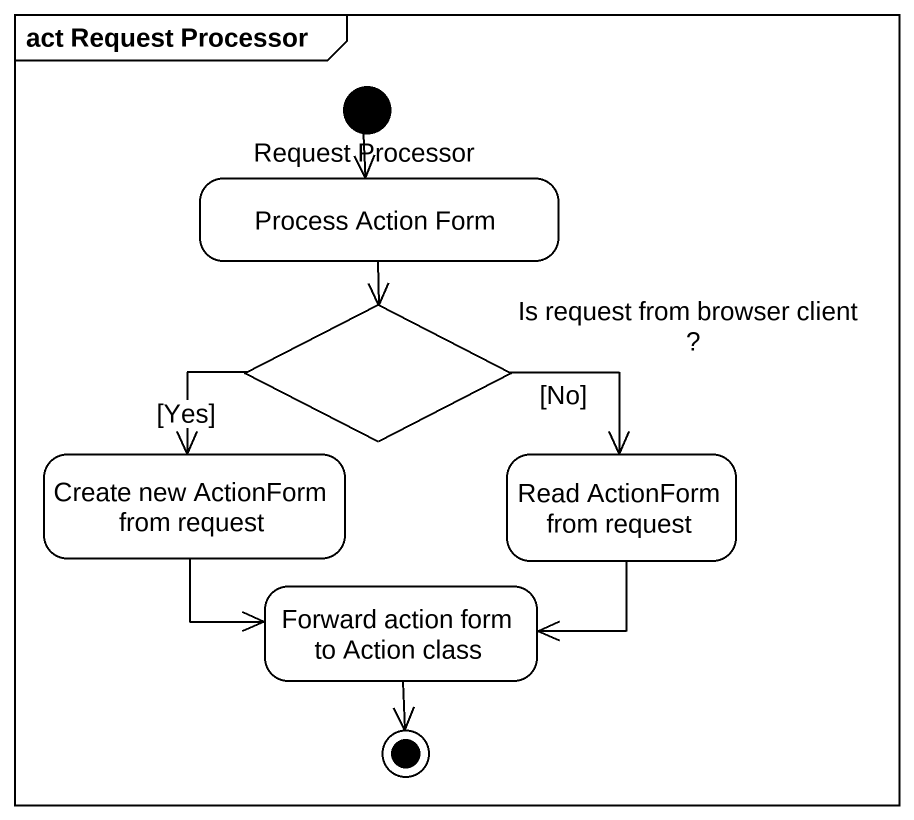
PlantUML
@startuml
mainframe act Request Processor
hide empty description
state "Request Processor" as Request_Processor <<start>>
state "Process Action Form" as Process_Action_Form
state "Is request from browser client ?" as Is_request_from_browser <<choice>>
state "Create new ActionForm from request" as Create_new_ActionForm_from
state "Read ActionForm from request" as Read_ActionForm_from_request
state "Forward action form to Action class" as Forward_action_form_to
Request_Processor --> Process_Action_Form
Process_Action_Form --> Is_request_from_browser
Is_request_from_browser --> Create_new_ActionForm_from : [Yes]
Is_request_from_browser -right-> Read_ActionForm_from_request : [No]
Create_new_ActionForm_from --> Forward_action_form_to
Read_ActionForm_from_request -left-> Forward_action_form_to
Forward_action_form_to --> [*]
@enduml
